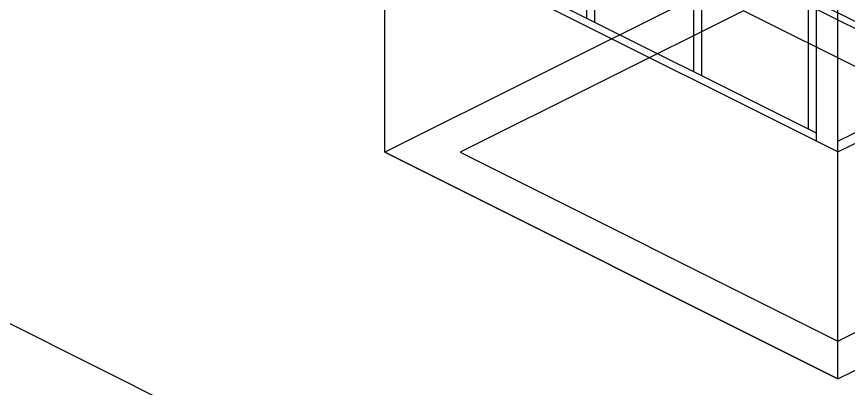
# Model space of a CAD drawing. Header units: millimetres. Extents: x 29838256 to 30236675, y -914750 to -833241.
# Drawn here: x 30204683 to 30207799, y -863309 to -861917 of the extents above; entities that cross this region are included whole.
import ezdxf

# ---------------------------------------------------------------- set-up
doc = ezdxf.new("R2010")
doc.units = ezdxf.units.MM
doc.header["$LTSCALE"] = 600
doc.header["$MEASUREMENT"] = 0
doc.layers.add('e-plan', color=9, linetype='CONTINUOUS')
doc.layers.add('Parking-E', color=7, linetype='CONTINUOUS')

msp = doc.modelspace()

# ---------------------------------------------------------------- linework, layer by layer
at = {"layer": 'e-plan', "extrusion": (0, -0.866025, 0.5)}
for p, q in [((30202031.3, -859065.3, -9551.6), (30209351, -862689.9, -15829.5)), ((30204648, -863061.2, -16472.6), (30206416, -863945.2, -18003.8))]:
    msp.add_line(p, q, dxfattribs=at)
at = {"layer": 'e-plan', "ltscale": 0.5, "extrusion": (0, -0.866025, 0.5)}
for p, q in [((30207406.1, -861752.8, -14206.5), (30206062.4, -862424.7, -15370.2)), ((30209103.5, -862601.5, -15676.4), (30207406.1, -861752.8, -14206.5)), ((30207406.1, -861894.3, -14451.5), (30206345.3, -862424.7, -15370.2)), ((30208820.6, -862601.5, -15676.4), (30207406.1, -861894.3, -14451.5)), ((30206062.4, -862424.7, -15370.2), (30207759.7, -863273.3, -16840.1)), ((30206345.3, -862424.7, -15370.2), (30207759.7, -863131.9, -16595.1)), ((30207759.7, -863273.3, -16840.1), (30209103.5, -862601.5, -15676.4)), ((30207759.7, -863131.9, -16595.1), (30208820.6, -862601.5, -15676.4))]:
    msp.add_line(p, q, dxfattribs=at)
at = {"layer": 'Parking-E', "color": 4}
for p, q in [((30206062.4, -862424.7, -15370.2), (30206062.4, -860565.8, -15370.2)), ((30207759.7, -863273.3, -16840.1), (30207759.7, -861214.4, -16840.1)), ((30207759.7, -863273.3, -16840.1), (30207759.7, -861214.4, -16840.1)), ((30207679.7, -862383.2, -16840.1), (30207679.7, -861374.4, -16840.1)), ((30206819.6, -861923.1, -16840.1), (30206819.6, -861448.7, -16840.1)), ((30206849.6, -861938.1, -16840.1), (30206849.6, -861463.8, -16840.1)), ((30207219.6, -862123.2, -16840.1), (30207219.6, -861648.8, -16840.1)), ((30207249.7, -862138.2, -16840.1), (30207249.7, -861663.8, -16840.1)), ((30207649.7, -862338.2, -16840.1), (30207649.7, -861863.8, -16840.1)), ((30207759.7, -863273.3, -16840.1), (30206062.4, -862424.7, -15370.2))]:
    msp.add_line(p, q, dxfattribs=at)
at = {"layer": 'Parking-E', "color": 4, "extrusion": (0, -0.866025, 0.5)}
for p, q in [((30207759.7, -862423.2, -16840.1), (30206062.4, -861574.5, -15370.2)), ((30207679.7, -862353.2, -16770.8), (30206125.3, -861576, -15424.7)), ((30207759.7, -862383.2, -16840.1), (30209059.6, -861733.3, -15714.5)), ((30207759.7, -862423.2, -16840.1), (30209103.5, -861751.3, -15676.4)), ((30207759.7, -863273.3, -16840.1), (30209103.5, -862601.5, -15676.4))]:
    msp.add_line(p, q, dxfattribs=at)

doc.saveas('drawing.dxf')
